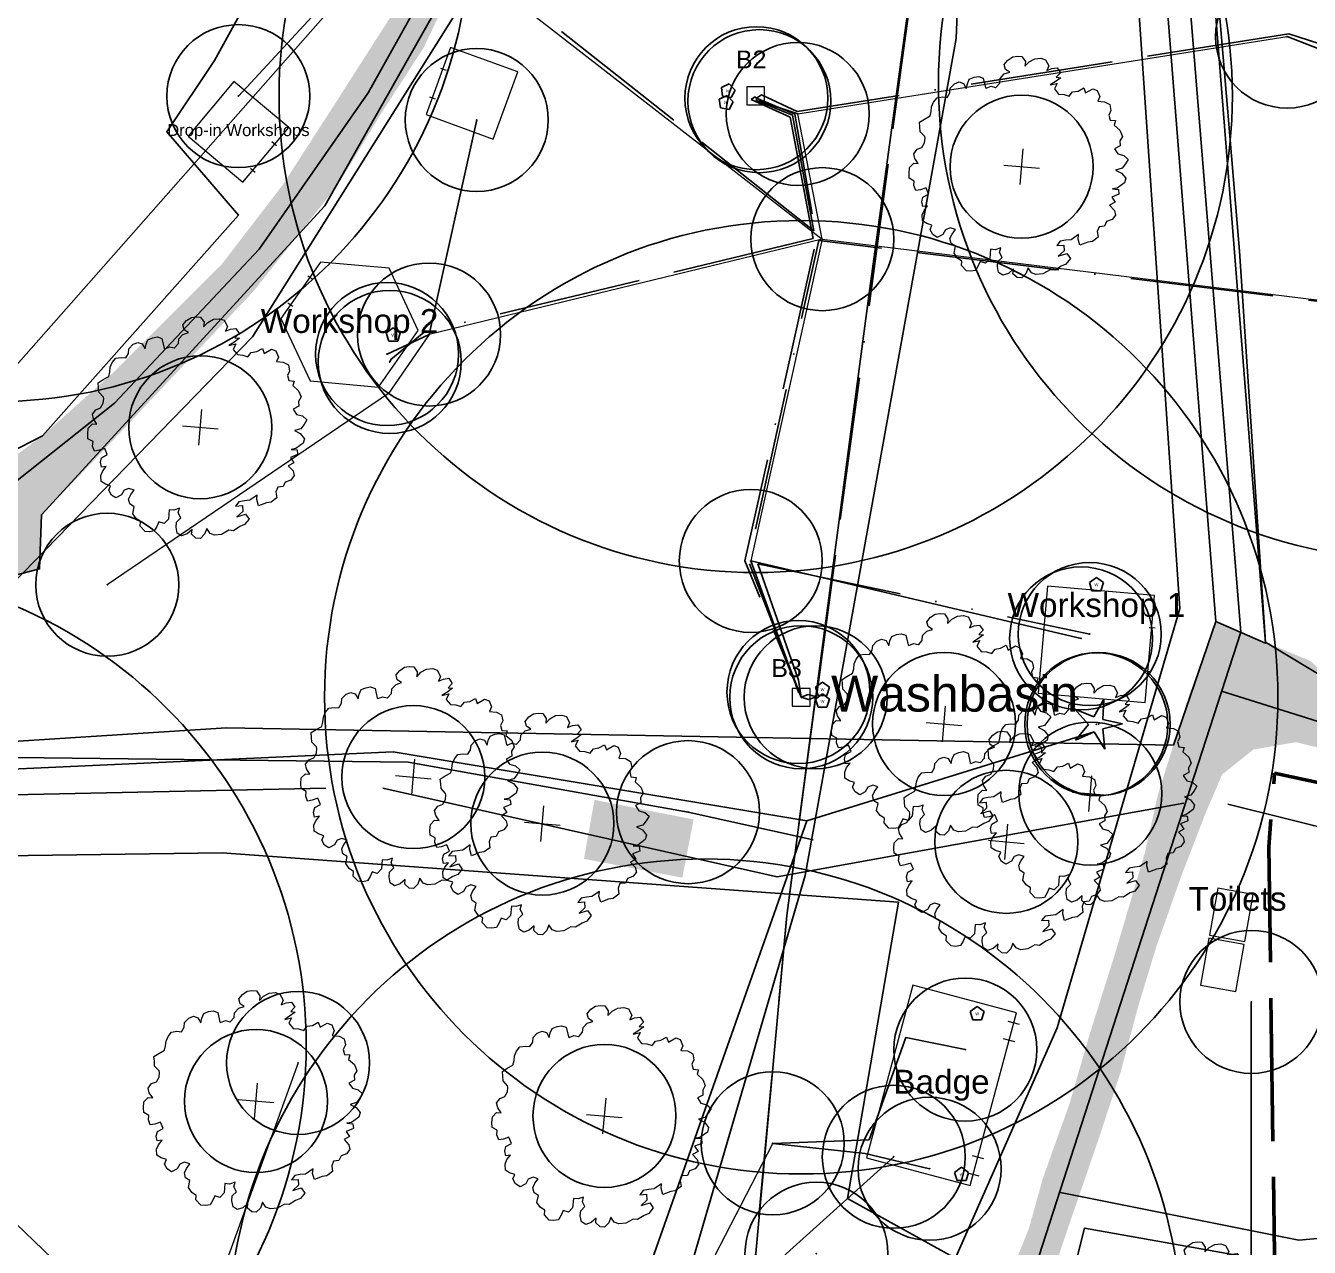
# Model space of a CAD drawing. Header units: metres. Extents: x 372109 to 376137, y 236217 to 239160.
# Drawn here: x 374273.2 to 374380.9, y 238256.4 to 238358.9 of the extents above; entities that cross this region are included whole.
import ezdxf

# ---------------------------------------------------------------- set-up
doc = ezdxf.new("R2010")
doc.units = ezdxf.units.M
doc.header["$MEASUREMENT"] = 0
doc.header["$PDMODE"] = 32
doc.header["$PDSIZE"] = 12
for name, pattern in [('ACAD_ISO02W100', [15, 12, -3]), ('ACAD_ISO05W100', [33, 24, -3, 0, -3, 0, -3]), ('ACAD_ISO11W100', [33, 12, -3, 12, -3, 0, -3])]:
    doc.linetypes.add(name, pattern=pattern)
for name, color, linetype, lineweight, true_color in [('Areas ... Camping', 96, 'Continuous', 25, 0x008000), ('Fire ... Water Extinguisher', 1, 'Continuous', 25, 0xff0000), ('Labels', 18, 'Continuous', 25, 0x000000), ('License ... License Boundary', 1, 'ACAD_ISO02W100', 50, 0xff0000), ('Lighting ... Festoon', 4, 'Continuous', 25, 0x00ffff), ('Natural ... Tree Stumps', 56, 'Continuous', 25, 0x808000), ('Natural ... Tree Symbols', 96, 'Continuous', 5, 0x008000), ('Natural ... Trees', 96, 'Continuous', 25, 0x008000), ('Natural ... Water', 176, 'Continuous', 25, 0x000080), ('NOC ... Copper', 9, 'ACAD_ISO05W100', 25, 0xc0c0c0), ('NOC ... DK', 18, 'Continuous', 13, 0x000000), ('NOC ... DK Names', 18, 'Continuous', 25, 0x000000), ('NOC ... DK Radius', 216, 'Continuous', 25, 0x800080), ('NOC ... Fibre', 2, 'ACAD_ISO11W100', 25, 0xffff00), ('NOC ... Switch', 30, 'Continuous', 25, 0xff7f00), ('Paths ... Fire', 253, 'Continuous', 25, 0xa0a0a4), ('Paths ... Roads', 56, 'Continuous', 25, 0x808000), ('Power ... 125-3', 1, 'Continuous', 18, 0xff0000), ('Power ... 32', 5, 'Continuous', 25, 0x0000ff), ('Power ... 63-3', 20, 'Continuous', 13, 0xfd5b07), ('Power ... Distro', 3, 'Continuous', 25, 0x00ff00), ('Services ... Comms ... Ducts', 3, 'Continuous', 25, 0x00ff00), ('Services ... Comms ... Manholes', 3, 'Continuous', 25, 0x00ff00), ('Services ... Water Lines', 5, 'Continuous', 25, 0x0000ff), ('Services ... Water Points', 5, 'Continuous', 25, 0x0000ff), ('Streets', 18, 'Continuous', 25, 0x000000), ('Structures', 18, 'Continuous', 18, 0x000000), ('Structures ... Exits', 18, 'Continuous', 5, 0x000000), ('Water ... Labels', 136, 'Continuous', 25, 0x008080), ('Water ... Pipes', 136, 'Continuous', 25, 0x008080), ('Water ... Points', 136, 'Continuous', 25, 0x008080)]:
    doc.layers.add(name, color=color, linetype=linetype, lineweight=lineweight, true_color=true_color)
doc.styles.add('textstyle140', font='Arial.ttf')
doc.styles.add('textstyle141', font='Arial.ttf')
doc.styles.add('textstyle169', font='Arial.ttf')
doc.styles.add('textstyle17', font='Arial.ttf')
doc.styles.add('textstyle60', font='Arial.ttf')
doc.styles.add('textstyle65', font='Arial.ttf')
doc.styles.add('textstyle67', font='Arial.ttf')
doc.styles.add('textstyle76', font='Arial.ttf')
doc.styles.add('textstyle78', font='Arial.ttf')

# ---------------------------------------------------------------- blocks, each defined once
blk = doc.blocks.new('Fire Extinguisher - Water')
at = {"layer": 'Fire ... Water Extinguisher'}
for p, q in [((0, 0.62), (-0.59, 0.19)), ((-0.59, 0.19), (-0.37, -0.5)), ((0.59, 0.19), (0, 0.62)), ((0.37, -0.5), (0.59, 0.19)), ((-0.37, -0.5), (0.37, -0.5))]:
    blk.add_line(p, q, dxfattribs=at)
at = {"layer": 'Fire ... Water Extinguisher', "insert": (0, 0), "char_height": 0.05, "attachment_point": 5, "style": 'textstyle17'}
blk.add_mtext('\\H0.25;W', dxfattribs=at)
blk = doc.blocks.new('Clearspan 9x15')
at = {"layer": 'Structures', "flags": 128}
blk.add_lwpolyline([(4.5, -7.5), (4.5, 7.5), (-4.5, 7.5), (-4.5, -7.5)], close=True, dxfattribs=at)
blk = doc.blocks.new('Clearspan 9x9')
at = {"layer": 'Structures', "flags": 128}
blk.add_lwpolyline([(4.5, -4.5), (4.5, 4.5), (-4.5, 4.5), (-4.5, -4.5)], close=True, dxfattribs=at)
blk = doc.blocks.new('Hex 10x12')
at = {"layer": 'Structures', "flags": 128}
blk.add_lwpolyline([(2.89, 5), (-2.89, 5), (-5.77, 0), (-2.89, -5), (2.89, -5), (5.77, 0)], close=True, dxfattribs=at)
blk = doc.blocks.new('Tree')
at = {"layer": 'Natural ... Tree Symbols', "linetype": 'ByBlock'}
for p, q in [((0, -1.5), (0, 1.5)), ((-1.5, 0), (1.5, 0))]:
    blk.add_line(p, q, dxfattribs=at)
blk.add_lwpolyline([(-0.97, -7.72), (-1.22, -7.33), (-1.15, -6.93), (-1.6, -7.13), (-1.99, -7.13), (-1.99, -7.91), (-2.31, -8.32), (-2.76, -8.22), (-2.89, -8.61), (-3.08, -9.01), (-3.47, -9.11), (-3.85, -9.11), (-4.3, -8.71), (-4.3, -8.32), (-4.69, -8.11), (-5.01, -7.72), (-4.94, -7.13), (-5.32, -6.93), (-5.46, -6.53), (-5.32, -6.14), (-5.07, -5.74), (-5.52, -5.64), (-5.91, -5.83), (-6.09, -6.24), (-6.54, -6.53), (-6.93, -6.33), (-7.19, -5.94), (-7.06, -5.55), (-7.51, -5.44), (-7.89, -5.25), (-7.96, -4.75), (-7.83, -4.36), (-7.57, -3.96), (-7.96, -4.06), (-8.08, -3.66), (-8.02, -3.27), (-7.57, -2.97), (-7.83, -2.47), (-8.28, -2.67), (-8.66, -2.77), (-8.86, -2.37), (-8.86, -1.98), (-9.3, -1.78), (-9.36, -1.39), (-9.36, -0.89), (-9.04, -0.5), (-8.66, -0.5), (-8.98, -0.09), (-9.11, 0.3), (-8.86, 0.69), (-8.47, 0.89), (-8.28, 1.3), (-8.28, 1.69), (-8.32, 1.81), (-8.73, 2.18), (-8.79, 2.58), (-8.86, 2.97), (-8.47, 3.27), (-8.02, 3.57), (-7.96, 3.96), (-7.96, 4.36), (-7.83, 4.76), (-7.57, 5.15), (-7.12, 5.25), (-6.74, 5.25), (-6.54, 5.65), (-6.54, 6.04), (-6.22, 6.44), (-5.84, 6.63), (-5.46, 6.54), (-5.19, 6.14), (-5.14, 6.54), (-5.01, 6.93), (-4.62, 7.13), (-4.24, 7.23), (-3.85, 7.13), (-3.59, 6.34), (-3.53, 6.3), (-3.14, 6.5), (-2.76, 6.44), (-2.73, 6.44), (-2.44, 6.83), (-2.44, 7.23), (-2.12, 7.63), (-1.67, 7.82), (-2.05, 8.02), (-2.19, 8.42), (-1.92, 8.82), (-1.54, 9.12), (-1.15, 9.21), (-0.77, 9.21), (-0.45, 8.82), (-0.45, 8.42), (-0.13, 8.82), (0.32, 9.12), (0.83, 9.21), (1.22, 9.12), (1.54, 8.62), (1.41, 8.22), (1.8, 8.42), (2.25, 8.52), (2.57, 8.12), (2.25, 7.73), (2.63, 7.73), (2.18, 7.33), (1.8, 7.04), (2.37, 7.23), (2.18, 6.74), (2.57, 6.34), (3.02, 6.34), (3.47, 6.24), (3.72, 6.63), (4.17, 6.74), (4.62, 7.04), (4.81, 6.63), (5.39, 7.04), (5.77, 6.93), (6.03, 6.44), (5.9, 6.04), (6.47, 6.04), (6.92, 5.85), (7.06, 5.35), (6.92, 4.96), (7.06, 4.55), (7.51, 4.55), (7.44, 4.16), (7.96, 3.77), (8.21, 3.27), (8.02, 2.88), (8.08, 2.47), (7.64, 2.18), (7.96, 1.78), (8.47, 1.69), (8.86, 1.39), (8.66, 0.99), (8.41, 0.6), (7.89, 0.41), (8.41, 0.2), (8.79, -0.2), (8.72, -0.59), (8.14, -1.09), (7.76, -1.19), (8.27, -1.19), (8.34, -1.58), (7.76, -1.88), (8.08, -2.28), (7.64, -2.58), (8.08, -2.97), (8.21, -3.36), (7.96, -3.75), (7.51, -3.96), (7.37, -4.36), (6.92, -4.45), (6.8, -4.85), (6.92, -5.34), (6.47, -5.74), (6.09, -5.83), (5.45, -6.14), (5.26, -5.64), (5.26, -5.25), (4.68, -5.74), (4.23, -5.83), (3.78, -5.94), (3.53, -6.33), (4.1, -6.24), (4.17, -6.72), (3.72, -7.22), (4.42, -6.93), (4.75, -7.33), (4.42, -7.82), (4.04, -8.02), (3.53, -8.41), (3.14, -8.41), (2.57, -8.8), (1.99, -8.91), (1.6, -8.8), (1.28, -8.41), (1.15, -8.91), (0.83, -9.3), (0.45, -9.3), (0.06, -9.01), (0.06, -8.61), (-0.32, -9.01), (-0.77, -9.21), (-1.15, -9.01), (-1.29, -8.52), (-1.29, -8.11)], close=True, dxfattribs=at)
blk = doc.blocks.new('Composting Toilet 3-bay')
at = {"layer": 'Structures', "flags": 128}
blk.add_lwpolyline([(-2, -1.5), (2, -1.5), (2, 1.5), (-2, 1.5)], close=True, dxfattribs=at)
blk = doc.blocks.new('Clearspan 6x6')
at = {"layer": 'Structures', "flags": 128}
blk.add_lwpolyline([(3, -3), (3, 3), (-3, 3), (-3, -3)], close=True, dxfattribs=at)

msp = doc.modelspace()

# ---------------------------------------------------------------- hatches: boundary and pattern name
at = {"layer": 'Paths ... Roads', "transparency": 33554687}
for points in [[(374147.06, 238193.92), (374153.17, 238196.23), (374161.76, 238201.66), (374169.05, 238206.68), (374182.16, 238215.75), (374189.78, 238223.12), (374199.49, 238233.4), (374206.78, 238242.31), (374210.18, 238248.79), (374212.45, 238250.65), (374218.36, 238261.42), (374227.83, 238275.35), (374234.07, 238283.45), (374238.52, 238288.71), (374244.84, 238295.27), (374248.08, 238299.4), (374249.05, 238305.71), (374251.56, 238312.52), (374254.15, 238317.7), (374259.5, 238313.89), (374264.84, 238317.37), (374274.56, 238324.5), (374280.55, 238329.85), (374289.62, 238338.91), (374294.72, 238345.55), (374299.26, 238352.6), (374305.01, 238361.59), (374308.73, 238369.69), (374316.18, 238382.32), (374321.93, 238390.82), (374330.35, 238402.48), (374337.72, 238411.23), (374348.17, 238423.86), (374352.54, 238429.53), (374359.99, 238437.3), (374364.69, 238442.57), (374372.22, 238449.85), (374375.62, 238450.74), (374380.72, 238446.53), (374373.19, 238437.46), (374376.27, 238436.01), (374370.11, 238432.12), (374363.47, 238429.53), (374353.75, 238423.94), (374339.83, 238407.66), (374327.36, 238392.52), (374322.98, 238386.61), (374314.56, 238372.6), (374310.51, 238365.39), (374306.54, 238357.05), (374302.98, 238351.55), (374299.34, 238345.55), (374292.29, 238336.65), (374277.31, 238320.78), (374274.48, 238317.86), (374274.32, 238313.33), (374264.44, 238310.73), (374257.63, 238303.12), (374252.86, 238297.62), (374252.78, 238292.6), (374249.46, 238292.92), (374241.6, 238284.09), (374232.69, 238274.29), (374223.87, 238263.12), (374220.87, 238256.72), (374216.82, 238249.43), (374212.21, 238242.39), (374202.81, 238232.19), (374197.87, 238225.71), (374193.18, 238218.58), (374182.97, 238212.18), (374170.66, 238203.44), (374164.83, 238199.8), (374158.92, 238195.58)], [(374311.08, 238181.49), (374316.83, 238175.83), (374316.95, 238178.56), (374317.23, 238181.56), (374318.33, 238185.2), (374320.19, 238188.24), (374321.34, 238190.62), (374323.57, 238196.23), (374327.25, 238202.27), (374330.41, 238206.96), (374332.23, 238209.92), (374337.11, 238217.25), (374342.17, 238224.86), (374346.14, 238230.73), (374349.26, 238235.59), (374353.39, 238242.03), (374355.46, 238246.15), (374357.28, 238249.56), (374359.3, 238254.13), (374360.92, 238258.91), (374363.19, 238265.51), (374365.01, 238271.02), (374366.51, 238276.64), (374368.05, 238281.7), (374370.19, 238287.74), (374372.1, 238292.68), (374373.55, 238296.08), (374376.19, 238298.18), (374379.75, 238298.79), (374383.39, 238297.9), (374389.34, 238296.44), (374396.51, 238294.34), (374405.5, 238291.75), (374409.35, 238290.69), (374411.65, 238293.57), (374400.64, 238296.52), (374392.34, 238298.91), (374384.53, 238302.07), (374381, 238305.59), (374373.03, 238308.91), (374370.76, 238302.68), (374368.17, 238294.42), (374367.08, 238289.56), (374364.69, 238281.46), (374362.34, 238273.97), (374360.76, 238268.5), (374358.49, 238262.15), (374357.36, 238258.06), (374355.41, 238253.16), (374353.27, 238248.62), (374349.38, 238241.82), (374343.31, 238232.63), (374340.68, 238228.79), (374338.69, 238226.23), (374330.68, 238213.6), (374324.56, 238203.76), (374317.23, 238191.13), (374315.86, 238187.24), (374314.76, 238184.41), (374313.99, 238183.07), (374313.1, 238182.22), (374311.77, 238181.82)], [(374320.88, 238293.95), (374320, 238289), (374328.25, 238287.42), (374329.2, 238292.31)]]:
    msp.add_hatch(color=256, dxfattribs=at).paths.add_polyline_path(points, flags=0)

# ---------------------------------------------------------------- linework, layer by layer
at = {"layer": 'Areas ... Camping', "flags": 128}
for points in [[(374353.75, 238423.94), (374336, 238402), (374325.17, 238389.57), (374314.56, 238372.6), (374298.25, 238343.79), (374274.48, 238317.86), (374274.32, 238313.33), (374264.44, 238310.73), (374252.86, 238297.62), (374290, 238300), (374369.46, 238298.55), (374373.03, 238308.91), (374363.47, 238429.53)], [(374377.19, 238307.18), (374382.76, 238303.83), (374457.44, 238281.08), (374497.57, 238365.16), (374426.46, 238389.58), (374368.25, 238419.88), (374374, 238352), (374375, 238340)], [(374289.64, 238289.51), (374346.39, 238285.36), (374342.12, 238260.51), (374355.41, 238253.16), (374336.58, 238223.43), (374333.88, 238227), (374298, 238242), (374264.47, 238251.06), (374223, 238259), (374230, 238270), (374236, 238277), (374243, 238274), (374253, 238289)], [(374372.86, 238197.64), (374367.43, 238144.1), (374350.07, 238081.85), (374343.32, 238064.98), (374293, 238074), (374295.45, 238081.08), (374302.17, 238102.87), (374305.86, 238117.52), (374316.14, 238162.02), (374317.23, 238181.56), (374327.25, 238202.27), (374360, 238250), (374362, 238258), (374379, 238255), (374378.12, 238242.25)]]:
    msp.add_lwpolyline(points, close=True, dxfattribs=at)
at = {"layer": 'Areas ... Camping'}
msp.add_lwpolyline([(374238, 238390), (374255, 238327), (374260, 238317), (374274.56, 238324.5), (374291, 238343), (374285, 238350), (374289, 238356), (374294.25, 238365.55), (374300.69, 238375.67), (374298.39, 238379.71), (374307.06, 238397.9), (374265.29, 238417.8), (374263, 238416), (374238, 238390)], close=True, dxfattribs=at)
at = {"layer": 'License ... License Boundary', "flags": 128}
msp.add_lwpolyline([(374191.54, 238455.62), (374198.75, 238453.27), (374202.8, 238449.22), (374203.12, 238443.96), (374200.05, 238438.7), (374197.29, 238434.97), (374188.63, 238427.04), (374181.74, 238422.91), (374180.21, 238402.42), (374174.78, 238385.58), (374166.44, 238370.51), (374158.59, 238361.36), (374160.04, 238344.92), (374159.4, 238330.75), (374153.65, 238324.52), (374151.86, 238310.35), (374135.83, 238290.91), (374130.81, 238274.72), (374130.62, 238258.86), (374133.42, 238247.48), (374130.92, 238230.28), (374131.05, 238216.12), (374127.88, 238208.87), (374119.34, 238199.9), (374107.1, 238191.12), (374103.14, 238189.29), (374096.6, 238192.89), (374092.31, 238179.02), (374099.96, 238175.6), (374102.16, 238169.42), (374103.22, 238162.44), (374102.04, 238157.71), (374099.06, 238152.99), (374096.6, 238144.11), (374094.35, 238138.79), (374082.05, 238119.57), (374075.08, 238110.94), (374070.35, 238101.48), (374066.8, 238091.9), (374058.99, 238087.76), (374051.37, 238086.85), (374042.95, 238084.5), (374025.7, 238072.44), (374011.13, 238061.1), (374003.27, 238042.07), (373997.6, 238031.79), (373997.93, 238021.74), (373998.74, 238015.27), (373990.72, 237997.77), (373993.96, 237987.17), (373994.44, 237967.33), (373997.28, 237951.78), (374006.51, 237936.07), (374018.01, 237930.32), (374027.59, 237925.79), (374046.75, 237938.45), (374051.6, 237947.2), (374055.03, 237955.12), (374057.99, 237958.55), (374066.62, 237958.08), (374074.32, 237954.02), (374081.83, 237952.18), (374100.44, 237947.57), (374134.45, 237938.74), (374153.4, 237933.64), (374181.66, 237927.16), (374207.33, 237920.93), (374224.02, 237917.69), (374225.21, 237917.77), (374227.59, 237924.16), (374236.72, 237922.36), (374242.88, 237936.88), (374251.71, 237957.29), (374257.05, 237969.03), (374301.43, 237960.2), (374350.07, 238081.85), (374367.43, 238144.1), (374373.26, 238201.59), (374378.12, 238242.25), (374377.47, 238290.02), (374377.95, 238296.18), (374399.01, 238291.64), (374454.73, 238276.03), (374505.01, 238380.71), (374430, 238410), (374415.05, 238418.16), (374382.22, 238433.54), (374364.22, 238444.46), (374191.87, 238462.99)], close=True, dxfattribs=at)
at = {"layer": 'Lighting ... Festoon', "flags": 128}
msp.add_lwpolyline([(374311.06, 238186.7), (374343.55, 238238.25), (374359.7, 238274.83), (374370, 238310), (374362.03, 238426.38), (374344.52, 238410.82), (374320.4, 238377.74), (374292.19, 238332.8), (374270, 238310), (374238.88, 238277.94), (374224.58, 238260.37), (374203.62, 238225.93), (374183, 238209), (374186.3, 238200.45)], dxfattribs=at)
at = {"layer": 'Natural ... Tree Stumps'}
msp.add_point((374339.51, 238255.87), dxfattribs=at)
at = {"layer": 'Natural ... Trees'}
for p in [(374356.72, 238347.08), (374287.8, 238325.22), (374350.22, 238300.32), (374305.68, 238295.86), (374362.49, 238294.48), (374316.51, 238291.96), (374355.44, 238290.43), (374292.48, 238268.68), (374321.72, 238267.43)]:
    msp.add_point(p, dxfattribs=at)
at = {"layer": 'Natural ... Water'}
for points in [[(374298.33, 238294.93), (374250.97, 238293.92)], [(374370.35, 238293.68), (374336.21, 238287.49), (374303.13, 238294.93)], [(374384.15, 238291.08), (374374.03, 238293.59)]]:
    msp.add_lwpolyline(points, dxfattribs=at)
at = {"layer": 'NOC ... Copper', "flags": 128}
for points in [[(374338.23, 238302.56), (374338, 238304), (374334.6, 238313.76), (374362.44, 238307.86)], [(374346, 238264), (374335.57, 238254.61), (374335.56, 238250.03), (374333, 238250), (374330.17, 238248.99)]]:
    msp.add_lwpolyline(points, dxfattribs=at)
at = {"layer": 'NOC ... DK', "flags": 128}
for points in [[(374333.66, 238352.28), (374335.16, 238352.28), (374335.16, 238353.78), (374333.66, 238353.78)], [(374337.48, 238301.81), (374338.98, 238301.81), (374338.98, 238303.31), (374337.48, 238303.31)]]:
    msp.add_lwpolyline(points, close=True, dxfattribs=at)
at = {"layer": 'NOC ... DK Radius'}
for centre in [(374270.49, 238367.36), (374389.75, 238354.07), (374334.41, 238353.03), (374338.23, 238302.56), (374256.69, 238273.37), (374330.17, 238248.99)]:
    msp.add_circle(centre, 40, dxfattribs=at)
at = {"layer": 'NOC ... Fibre'}
for points in [[(374338.23, 238302.56), (374338.8, 238302.8), (374339.5, 238302.6), (374350, 238380.5), (374350.17, 238381.6), (374354.5, 238435.56), (374354.6, 238435.84), (374354.34, 238436.04), (374352, 238445), (374303.47, 238450.27), (374300.98, 238429.2), (374295.82, 238427.81)], [(374334.47, 238352.83), (374334.48, 238352.63), (374337.5, 238351.4), (374339.3, 238341.7), (374310.92, 238364.12), (374348.21, 238388.72), (374352.81, 238405.82)], [(374389.75, 238354.07), (374388.9, 238355.1), (374387.3, 238355.6), (374379.15, 238358.24), (374337.9, 238351.7), (374334.89, 238353.1), (374334.47, 238352.83)], [(374334.47, 238352.83), (374334.34, 238352.94), (374334.02, 238352.72), (374337.31, 238351.24), (374339.22, 238341.05), (374306.6, 238333.2), (374303.8, 238330.9), (374303.7, 238330.7)]]:
    msp.add_lwpolyline(points, dxfattribs=at)
at = {"layer": 'NOC ... Fibre', "flags": 128}
for points in [[(374334.47, 238352.83), (374337.7, 238351.5), (374339.5, 238341), (374333.5, 238314), (374338.23, 238302.56)], [(374338.23, 238302.56), (374333.8, 238314), (374339.7, 238340.9), (374397, 238333.9), (374433.7, 238317.3), (374434.32, 238317.81)], [(374338.23, 238302.56), (374338.84, 238302.36), (374339.44, 238302.56), (374337.01, 238284.26), (374333.69, 238248.21), (374243.03, 237980.35), (374242, 237983)], [(374256.69, 238273.37), (374286.09, 238245.22), (374307.19, 238235.48), (374328.46, 238248.05), (374330.17, 238248.99)]]:
    msp.add_lwpolyline(points, dxfattribs=at)
at = {"layer": 'NOC ... Switch'}
for p in [(374334.47, 238352.83), (374303.7, 238330.7), (374362.44, 238307.86), (374338.23, 238302.56), (374346, 238264)]:
    msp.add_point(p, dxfattribs=at)
at = {"layer": 'Paths ... Fire', "flags": 128}
msp.add_lwpolyline([(374373.03, 238308.91), (374377.2, 238307.1), (374377.01, 238309.23), (374367.46, 238429.84), (374367.31, 238431.24), (374363.47, 238429.53)], close=True, dxfattribs=at)
at = {"layer": 'Power ... 125-3'}
msp.add_line((374300.91, 238371.34), (374340, 238341), dxfattribs=at)
at = {"layer": 'Power ... 32'}
for p, q in [((374379, 238358), (374389.54, 238353.87)), ((374337.94, 238351.51), (374334.72, 238352.58)), ((374311, 238351), (374307, 238333)), ((374303.48, 238331.36), (374307, 238333)), ((374334, 238314), (374338, 238303)), ((374376, 238277), (374376, 238244))]:
    msp.add_line(p, q, dxfattribs=at)
at = {"layer": 'Power ... 32', "flags": 128}
for points in [[(374300.91, 238371.34), (374303, 238366), (374291, 238353)], [(374334, 238314), (374361.72, 238307.5)], [(374335.84, 238265.13), (374343.92, 238265.43), (374347, 238274), (374352, 238273)], [(374335.84, 238265.13), (374343.59, 238264.27), (374349, 238263)]]:
    msp.add_lwpolyline(points, dxfattribs=at)
at = {"layer": 'Power ... 63-3'}
for p, q in [((374340, 238341), (374337.94, 238351.51)), ((374340, 238341), (374307, 238333)), ((374340, 238341), (374334, 238314)), ((374296.01, 238271.88), (374285.19, 238241.93)), ((374327, 238248), (374335.84, 238265.13))]:
    msp.add_line(p, q, dxfattribs=at)
at = {"layer": 'Power ... 63-3', "flags": 128}
for points in [[(374337.94, 238351.51), (374379, 238358)], [(374340, 238341), (374397, 238334)], [(374307, 238333), (374303.59, 238328.05), (374280, 238312)]]:
    msp.add_lwpolyline(points, dxfattribs=at)
at = {"layer": 'Power ... Distro'}
for p in [(374379, 238358), (374291, 238353), (374334.72, 238352.58), (374337.94, 238351.51), (374311, 238351), (374340, 238341), (374307, 238333), (374303.48, 238331.36), (374334, 238314), (374280, 238312), (374361.72, 238307.5), (374338, 238303), (374376, 238277), (374352, 238273), (374296.01, 238271.88), (374335.84, 238265.13), (374349, 238263)]:
    msp.add_point(p, dxfattribs=at)
at = {"layer": 'Services ... Comms ... Ducts'}
msp.add_lwpolyline([(374152.29, 237711.93), (374161.84, 237755.27), (374168.52, 237786.56), (374174.41, 237807.42), (374185.25, 237823.94), (374205, 237860), (374215.44, 237890.77), (374224.95, 237918.67), (374243.03, 237980.29), (374250.63, 238003.72), (374263.29, 238045.08), (374285.13, 238116.84), (374295.71, 238145.95), (374318.56, 238202.15), (374333.72, 238248.29), (374337.01, 238284.26), (374343.96, 238336.67), (374350.11, 238381.6), (374354.29, 238435.53), (374303.85, 238444.18), (374237.27, 238454.46)], dxfattribs=at)
at = {"layer": 'Services ... Comms ... Manholes'}
msp.add_point((374339.44, 238302.56), dxfattribs=at)
at = {"layer": 'Services ... Water Lines'}
for points in [[(374239.26, 238292.46), (374248.2, 238310.65), (374262.71, 238319.49), (374314.42, 238378.13), (374343.8, 238437.11), (374363.79, 238478.57), (374444.27, 238637.09)], [(374148.09, 237704.75), (374156.87, 237758.16), (374173.69, 237813.4), (374183.94, 237845.23), (374197.84, 237887.42), (374215.64, 237928.14), (374241.74, 238004.96), (374264.9, 238057.15), (374286.12, 238111.78), (374299.78, 238171.53), (374315.01, 238192.29), (374323.19, 238234.94), (374338.55, 238287.61), (374351.24, 238357.85), (374354.41, 238438.57), (374408.79, 238537.1), (374457.08, 238633.43)], [(374339.24, 238290.59), (374328.73, 238292.92), (374305.26, 238297.11), (374255.87, 238297.71)]]:
    msp.add_lwpolyline(points, dxfattribs=at)
at = {"layer": 'Services ... Water Points'}
msp.add_point((374328.73, 238292.92), dxfattribs=at)
at = {"layer": 'Streets', "flags": 128}
for points in [[(374375.11, 238308.01), (374365, 238433), (374363, 238435)], [(374259.67, 238308.83), (374265.19, 238315.02), (374280.61, 238327.23), (374292.75, 238340.15), (374301.89, 238353.29), (374316.31, 238379.06), (374321.67, 238387.7), (374334.09, 238404.05), (374353.22, 238427.25), (374363.22, 238434.68)], [(374312.91, 238174.26), (374317, 238186), (374325, 238202), (374347, 238235), (374357, 238252), (374368, 238286), (374375.11, 238308.01)], [(374373.5, 238303.07), (374387.32, 238298.73), (374414, 238291)], [(374360, 238261), (374380, 238257), (374391, 238258), (374410, 238282), (374414, 238291)]]:
    msp.add_lwpolyline(points, dxfattribs=at)
at = {"layer": 'Structures ... Exits'}
for p, q in [((374307.96, 238355.34), (374308.43, 238355.17)), ((374307.04, 238352.95), (374307.51, 238352.78)), ((374294.19, 238348.84), (374293.81, 238349.16)), ((374292.41, 238346.59), (374292.02, 238346.92)), ((374296.84, 238337.91), (374297.25, 238337.63)), ((374295.16, 238335.67), (374295.57, 238335.39)), ((374367.93, 238308.35), (374367.43, 238308.39)), ((374367.55, 238304.69), (374367.05, 238304.74)), ((374356.55, 238275.09), (374355.59, 238275.35)), ((374356.16, 238273.64), (374355.2, 238273.9)), ((374353.56, 238263.83), (374352.59, 238264.09)), ((374353.17, 238262.38), (374352.2, 238262.64))]:
    msp.add_line(p, q, dxfattribs=at)
at = {"layer": 'Water ... Pipes'}
for p, q in [((374338.7, 238292.19), (374362.8, 238299.65)), ((374234.61, 238294.85), (374304, 238297.97)), ((374304, 238297.97), (374338.7, 238292.19)), ((374338.7, 238292.19), (374315.14, 238225.34))]:
    msp.add_line(p, q, dxfattribs=at)
at = {"layer": 'Water ... Points'}
for p, q in [((374363.63, 238302.4), (374362.78, 238300.92)), ((374363.53, 238300.7), (374363.63, 238302.4)), ((374362.78, 238300.92), (374361.19, 238301.55)), ((374361.19, 238301.55), (374362.33, 238300.28)), ((374362.33, 238300.28), (374361.24, 238298.97)), ((374365.19, 238300.33), (374363.53, 238300.7)), ((374363.54, 238299.91), (374365.19, 238300.33)), ((374361.24, 238298.97), (374362.8, 238299.65)), ((374362.8, 238299.65), (374363.71, 238298.21)), ((374363.71, 238298.21), (374363.54, 238299.91))]:
    msp.add_line(p, q, dxfattribs=at)
for p in [(374362.99, 238300.29), (374363.19, 238300.31)]:
    msp.add_point(p, dxfattribs=at)

# ---------------------------------------------------------------- block references
at = {"layer": 'Fire ... Water Extinguisher', "rotation": 349.9999999999999}
for p in [(374332.08, 238353.43), (374331.9, 238352.45)]:
    msp.add_blockref('Fire Extinguisher - Water', p, dxfattribs=at)
at = {"layer": 'Fire ... Water Extinguisher'}
for p in [(374304, 238332.94), (374363, 238312), (374340.02, 238303.22), (374340.02, 238302.22), (374353, 238276), (374351.69, 238262.5)]:
    msp.add_blockref('Fire Extinguisher - Water', p, dxfattribs=at)
at = {"layer": 'Natural ... Tree Symbols', "rotation": 355}
for p in [(374356.72, 238347.08), (374287.8, 238325.22), (374350.22, 238300.32), (374305.68, 238295.86), (374362.49, 238294.48), (374316.51, 238291.96), (374355.44, 238290.43), (374292.48, 238268.68), (374321.72, 238267.43), (374371.82, 238247.59)]:
    msp.add_blockref('Tree', p, dxfattribs=at)
at = {"layer": 'Structures'}
for name, p, rotation in [('Clearspan 6x6', (374310.6, 238353.25), 340.0000000000001), ('Clearspan 6x6', (374291, 238350), 50), ('Hex 10x12', (374300.33, 238333.83), 55.00000000000001), ('Clearspan 9x9', (374363, 238307), 85.00000000000001), ('Composting Toilet 3-bay', (374374.32, 238284.3), 80), ('Composting Toilet 3-bay', (374373.57, 238280.11), 80), ('Clearspan 9x15', (374350, 238270), 345)]:
    msp.add_blockref(name, p, dxfattribs=dict(at, rotation=rotation))

# ---------------------------------------------------------------- texts
at = {"layer": 'Labels', "char_height": 3, "attachment_point": 5}
for s, insert, style in [('\\H1;Drop-in Workshops', (374291, 238350), 'textstyle65'), ('\\H2;Workshop 2', (374300.33, 238333.83), 'textstyle76'), ('\\H2;Workshop 1', (374363, 238310), 'textstyle60'), ('\\H2;Toilets', (374374.84, 238285.63), 'textstyle67'), ('\\H2;Badge', (374350, 238270), 'textstyle78')]:
    msp.add_mtext(s, dxfattribs=dict(at, insert=insert, style=style))
at = {"layer": 'NOC ... DK Names', "char_height": 1.5, "attachment_point": 5}
for s, insert, style in [('B2', (374334.03, 238356.08), 'textstyle140'), ('B3', (374337, 238305), 'textstyle141')]:
    msp.add_mtext(s, dxfattribs=dict(at, insert=insert, style=style))
at = {"layer": 'Water ... Labels', "insert": (374351.1, 238302.84), "char_height": 3, "attachment_point": 5, "style": 'textstyle169'}
msp.add_mtext('Washbasin', dxfattribs=at)

doc.saveas('drawing.dxf')
